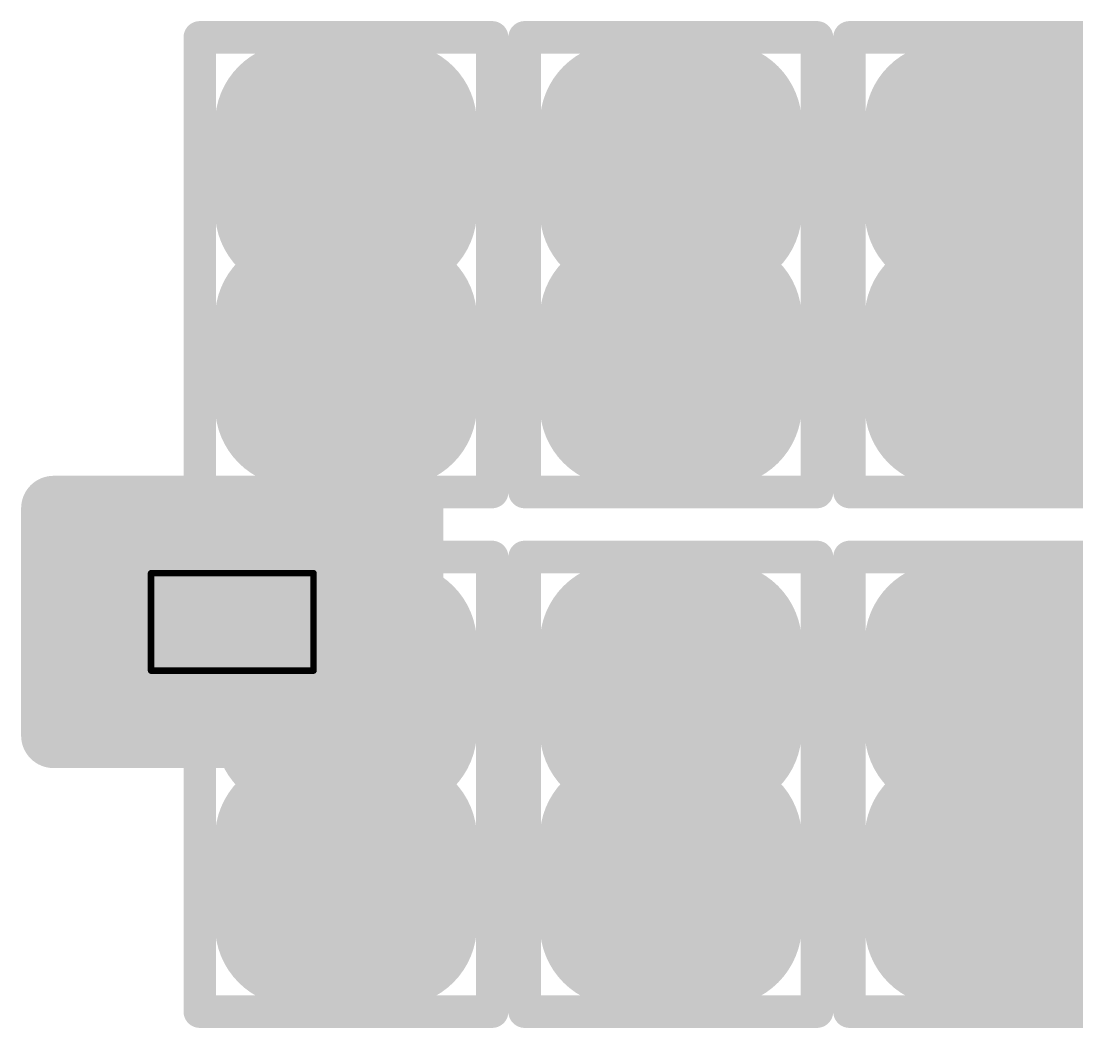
# Model space of a CAD drawing. Header units: millimetres. Extents: x 169 to 355, y 129 to 253.
# Drawn here: x 184.675 to 186.3, y 142.375 to 143.925 of the extents above; entities that cross this region are included whole.
import ezdxf

# ---------------------------------------------------------------- set-up
doc = ezdxf.new("R2010")
doc.units = ezdxf.units.MM
for name, color, linetype in [('BottomLayer', 5, 'Continuous'), ('BottomPaste', 16, 'Continuous'), ('BottomSolder', 6, 'Continuous'), ('Mechanical1', 6, 'Continuous'), ('Mechanical15', 56, 'Continuous'), ('TopLayer', 1, 'Continuous'), ('TopPaste', 8, 'Continuous'), ('TopSolder', 216, 'Continuous')]:
    doc.layers.add(name, color=color, linetype=linetype)

# ---------------------------------------------------------------- blocks, each defined once
blk = doc.blocks.new('R01005_B_629')
at = {"layer": 'BottomLayer', "const_width": 0.0225}
for points in [[(-0.2287, 0.0775, 1), (-0.2063, 0.0775, 1)], [(-0.0937, 0.0775, 1), (-0.0712, 0.0775, 1)], [(0.0712, 0.0775, 1), (0.0937, 0.0775, 1)], [(0.2063, 0.0775, 1), (0.2287, 0.0775, 1)], [(-0.2287, -0.0775, 1), (-0.2063, -0.0775, 1)], [(-0.0937, -0.0775, 1), (-0.0712, -0.0775, 1)], [(0.0712, -0.0775, 1), (0.0937, -0.0775, 1)], [(0.2063, -0.0775, 1), (0.2287, -0.0775, 1)]]:
    blk.add_lwpolyline(points, format="xyb", close=True, dxfattribs=at)
at = {"layer": 'BottomLayer'}
for points in [[(-0.0825, -0.1), (-0.0825, 0.1), (-0.2175, -0.1), (-0.2175, 0.1)], [(0.2175, -0.1), (0.2175, 0.1), (0.0825, -0.1), (0.0825, 0.1)], [(-0.06, -0.0775), (-0.06, 0.0775), (-0.24, -0.0775), (-0.24, 0.0775)], [(0.24, -0.0775), (0.24, 0.0775), (0.06, -0.0775), (0.06, 0.0775)]]:
    blk.add_solid(points, dxfattribs=at)
at = {"layer": 'BottomPaste', "const_width": 0.0225}
for points in [[(-0.2287, 0.0775, 1), (-0.2063, 0.0775, 1)], [(-0.0937, 0.0775, 1), (-0.0712, 0.0775, 1)], [(0.0712, 0.0775, 1), (0.0937, 0.0775, 1)], [(0.2063, 0.0775, 1), (0.2287, 0.0775, 1)], [(-0.2287, -0.0775, 1), (-0.2063, -0.0775, 1)], [(-0.0937, -0.0775, 1), (-0.0712, -0.0775, 1)], [(0.0712, -0.0775, 1), (0.0937, -0.0775, 1)], [(0.2063, -0.0775, 1), (0.2287, -0.0775, 1)]]:
    blk.add_lwpolyline(points, format="xyb", close=True, dxfattribs=at)
at = {"layer": 'BottomPaste'}
for points in [[(-0.0825, -0.1), (-0.0825, 0.1), (-0.2175, -0.1), (-0.2175, 0.1)], [(0.2175, -0.1), (0.2175, 0.1), (0.0825, -0.1), (0.0825, 0.1)], [(-0.06, -0.0775), (-0.06, 0.0775), (-0.24, -0.0775), (-0.24, 0.0775)], [(0.24, -0.0775), (0.24, 0.0775), (0.06, -0.0775), (0.06, 0.0775)]]:
    blk.add_solid(points, dxfattribs=at)
at = {"layer": 'BottomSolder', "const_width": 0.1241}
for points in [[(-0.2795, 0.0775, 1), (-0.1555, 0.0775, 1)], [(-0.1445, 0.0775, 1), (-0.0204, 0.0775, 1)], [(0.0204, 0.0775, 1), (0.1445, 0.0775, 1)], [(0.1555, 0.0775, 1), (0.2795, 0.0775, 1)], [(-0.2795, -0.0775, 1), (-0.1555, -0.0775, 1)], [(-0.1445, -0.0775, 1), (-0.0204, -0.0775, 1)], [(0.0204, -0.0775, 1), (0.1445, -0.0775, 1)], [(0.1555, -0.0775, 1), (0.2795, -0.0775, 1)]]:
    blk.add_lwpolyline(points, format="xyb", close=True, dxfattribs=at)
at = {"layer": 'BottomSolder'}
for points in [[(-0.0825, -0.2016), (-0.0825, 0.2016), (-0.2175, -0.2016), (-0.2175, 0.2016)], [(0.2175, -0.2016), (0.2175, 0.2016), (0.0825, -0.2016), (0.0825, 0.2016)], [(0.0416, -0.0775), (0.0416, 0.0775), (-0.3416, -0.0775), (-0.3416, 0.0775)], [(0.3416, -0.0775), (0.3416, 0.0775), (-0.0416, -0.0775), (-0.0416, 0.0775)]]:
    blk.add_solid(points, dxfattribs=at)
at = {"layer": 'Mechanical1', "const_width": 0.05}
for points in [[(-0.1999, 0.0999), (-0.1999, -0.1001)], [(-0.1999, 0.0999), (0.2001, 0.0999)], [(0.2001, 0.0999), (0.2001, -0.1001)], [(-0.1999, -0.1001), (0.2001, -0.1001)]]:
    blk.add_lwpolyline(points, dxfattribs=at)
at = {"layer": 'Mechanical1', "const_width": 0.025}
for points in [[(-0.2124, 0.0999, 1), (-0.1874, 0.0999, 1)], [(-0.2124, 0.0999, 1), (-0.1874, 0.0999, 1)], [(0.1876, 0.0999, 1), (0.2126, 0.0999, 1)], [(0.1876, 0.0999, 1), (0.2126, 0.0999, 1)], [(-0.2124, -0.1001, 1), (-0.1874, -0.1001, 1)], [(-0.2124, -0.1001, 1), (-0.1874, -0.1001, 1)], [(0.1876, -0.1001, 1), (0.2126, -0.1001, 1)], [(0.1876, -0.1001, 1), (0.2126, -0.1001, 1)]]:
    blk.add_lwpolyline(points, format="xyb", close=True, dxfattribs=at)
at = {"layer": 'Mechanical15', "const_width": 0.05}
for points in [[(-0.35, 0.225), (-0.35, -0.225)], [(-0.35, 0.225), (0.35, 0.225)], [(0.35, 0.225), (0.35, -0.225)], [(0, 0.125), (0, -0.125)], [(-0.15, 0), (0.15, 0)], [(-0.35, -0.225), (0.35, -0.225)]]:
    blk.add_lwpolyline(points, dxfattribs=at)
at = {"layer": 'Mechanical15', "const_width": 0.025}
for points in [[(-0.3625, 0.225, 1), (-0.3375, 0.225, 1)], [(-0.3625, 0.225, 1), (-0.3375, 0.225, 1)], [(0.3375, 0.225, 1), (0.3625, 0.225, 1)], [(0.3375, 0.225, 1), (0.3625, 0.225, 1)], [(-0.0125, 0.125, 1), (0.0125, 0.125, 1)], [(-0.1625, 0, 1), (-0.1375, 0, 1)], [(0.1375, 0, 1), (0.1625, 0, 1)], [(-0.0125, -0.125, 1), (0.0125, -0.125, 1)], [(-0.3625, -0.225, 1), (-0.3375, -0.225, 1)], [(-0.3625, -0.225, 1), (-0.3375, -0.225, 1)], [(0.3375, -0.225, 1), (0.3625, -0.225, 1)], [(0.3375, -0.225, 1), (0.3625, -0.225, 1)]]:
    blk.add_lwpolyline(points, format="xyb", close=True, dxfattribs=at)
blk = doc.blocks.new('R01005_B_638')
at = {"layer": 'BottomLayer', "const_width": 0.0225}
for points in [[(-0.2287, 0.0775, 1), (-0.2063, 0.0775, 1)], [(-0.0937, 0.0775, 1), (-0.0712, 0.0775, 1)], [(0.0712, 0.0775, 1), (0.0937, 0.0775, 1)], [(0.2063, 0.0775, 1), (0.2287, 0.0775, 1)], [(-0.2287, -0.0775, 1), (-0.2063, -0.0775, 1)], [(-0.0937, -0.0775, 1), (-0.0712, -0.0775, 1)], [(0.0712, -0.0775, 1), (0.0937, -0.0775, 1)], [(0.2063, -0.0775, 1), (0.2287, -0.0775, 1)]]:
    blk.add_lwpolyline(points, format="xyb", close=True, dxfattribs=at)
at = {"layer": 'BottomLayer'}
for points in [[(-0.0825, -0.1), (-0.0825, 0.1), (-0.2175, -0.1), (-0.2175, 0.1)], [(0.2175, -0.1), (0.2175, 0.1), (0.0825, -0.1), (0.0825, 0.1)], [(-0.06, -0.0775), (-0.06, 0.0775), (-0.24, -0.0775), (-0.24, 0.0775)], [(0.24, -0.0775), (0.24, 0.0775), (0.06, -0.0775), (0.06, 0.0775)]]:
    blk.add_solid(points, dxfattribs=at)
at = {"layer": 'BottomPaste', "const_width": 0.0225}
for points in [[(-0.2287, 0.0775, 1), (-0.2063, 0.0775, 1)], [(-0.0937, 0.0775, 1), (-0.0712, 0.0775, 1)], [(0.0712, 0.0775, 1), (0.0937, 0.0775, 1)], [(0.2063, 0.0775, 1), (0.2287, 0.0775, 1)], [(-0.2287, -0.0775, 1), (-0.2063, -0.0775, 1)], [(-0.0937, -0.0775, 1), (-0.0712, -0.0775, 1)], [(0.0712, -0.0775, 1), (0.0937, -0.0775, 1)], [(0.2063, -0.0775, 1), (0.2287, -0.0775, 1)]]:
    blk.add_lwpolyline(points, format="xyb", close=True, dxfattribs=at)
at = {"layer": 'BottomPaste'}
for points in [[(-0.0825, -0.1), (-0.0825, 0.1), (-0.2175, -0.1), (-0.2175, 0.1)], [(0.2175, -0.1), (0.2175, 0.1), (0.0825, -0.1), (0.0825, 0.1)], [(-0.06, -0.0775), (-0.06, 0.0775), (-0.24, -0.0775), (-0.24, 0.0775)], [(0.24, -0.0775), (0.24, 0.0775), (0.06, -0.0775), (0.06, 0.0775)]]:
    blk.add_solid(points, dxfattribs=at)
at = {"layer": 'BottomSolder', "const_width": 0.1241}
for points in [[(-0.2795, 0.0775, 1), (-0.1555, 0.0775, 1)], [(-0.1445, 0.0775, 1), (-0.0204, 0.0775, 1)], [(0.0204, 0.0775, 1), (0.1445, 0.0775, 1)], [(0.1555, 0.0775, 1), (0.2795, 0.0775, 1)], [(-0.2795, -0.0775, 1), (-0.1555, -0.0775, 1)], [(-0.1445, -0.0775, 1), (-0.0204, -0.0775, 1)], [(0.0204, -0.0775, 1), (0.1445, -0.0775, 1)], [(0.1555, -0.0775, 1), (0.2795, -0.0775, 1)]]:
    blk.add_lwpolyline(points, format="xyb", close=True, dxfattribs=at)
at = {"layer": 'BottomSolder'}
for points in [[(-0.0825, -0.2016), (-0.0825, 0.2016), (-0.2175, -0.2016), (-0.2175, 0.2016)], [(0.2175, -0.2016), (0.2175, 0.2016), (0.0825, -0.2016), (0.0825, 0.2016)], [(0.0416, -0.0775), (0.0416, 0.0775), (-0.3416, -0.0775), (-0.3416, 0.0775)], [(0.3416, -0.0775), (0.3416, 0.0775), (-0.0416, -0.0775), (-0.0416, 0.0775)]]:
    blk.add_solid(points, dxfattribs=at)
at = {"layer": 'Mechanical1', "const_width": 0.05}
for points in [[(-0.1999, 0.0999), (-0.1999, -0.1001)], [(-0.1999, 0.0999), (0.2001, 0.0999)], [(0.2001, 0.0999), (0.2001, -0.1001)], [(-0.1999, -0.1001), (0.2001, -0.1001)]]:
    blk.add_lwpolyline(points, dxfattribs=at)
at = {"layer": 'Mechanical1', "const_width": 0.025}
for points in [[(-0.2124, 0.0999, 1), (-0.1874, 0.0999, 1)], [(-0.2124, 0.0999, 1), (-0.1874, 0.0999, 1)], [(0.1876, 0.0999, 1), (0.2126, 0.0999, 1)], [(0.1876, 0.0999, 1), (0.2126, 0.0999, 1)], [(-0.2124, -0.1001, 1), (-0.1874, -0.1001, 1)], [(-0.2124, -0.1001, 1), (-0.1874, -0.1001, 1)], [(0.1876, -0.1001, 1), (0.2126, -0.1001, 1)], [(0.1876, -0.1001, 1), (0.2126, -0.1001, 1)]]:
    blk.add_lwpolyline(points, format="xyb", close=True, dxfattribs=at)
at = {"layer": 'Mechanical15', "const_width": 0.05}
for points in [[(-0.35, 0.225), (-0.35, -0.225)], [(-0.35, 0.225), (0.35, 0.225)], [(0.35, 0.225), (0.35, -0.225)], [(0, 0.125), (0, -0.125)], [(-0.15, 0), (0.15, 0)], [(-0.35, -0.225), (0.35, -0.225)]]:
    blk.add_lwpolyline(points, dxfattribs=at)
at = {"layer": 'Mechanical15', "const_width": 0.025}
for points in [[(-0.3625, 0.225, 1), (-0.3375, 0.225, 1)], [(-0.3625, 0.225, 1), (-0.3375, 0.225, 1)], [(0.3375, 0.225, 1), (0.3625, 0.225, 1)], [(0.3375, 0.225, 1), (0.3625, 0.225, 1)], [(-0.0125, 0.125, 1), (0.0125, 0.125, 1)], [(-0.1625, 0, 1), (-0.1375, 0, 1)], [(0.1375, 0, 1), (0.1625, 0, 1)], [(-0.0125, -0.125, 1), (0.0125, -0.125, 1)], [(-0.3625, -0.225, 1), (-0.3375, -0.225, 1)], [(-0.3625, -0.225, 1), (-0.3375, -0.225, 1)], [(0.3375, -0.225, 1), (0.3625, -0.225, 1)], [(0.3375, -0.225, 1), (0.3625, -0.225, 1)]]:
    blk.add_lwpolyline(points, format="xyb", close=True, dxfattribs=at)
blk = doc.blocks.new('R01005_B_665')
at = {"layer": 'BottomLayer', "const_width": 0.0225}
for points in [[(-0.2287, 0.0775, 1), (-0.2063, 0.0775, 1)], [(-0.0937, 0.0775, 1), (-0.0712, 0.0775, 1)], [(0.0712, 0.0775, 1), (0.0937, 0.0775, 1)], [(0.2063, 0.0775, 1), (0.2287, 0.0775, 1)], [(-0.2287, -0.0775, 1), (-0.2063, -0.0775, 1)], [(-0.0937, -0.0775, 1), (-0.0712, -0.0775, 1)], [(0.0712, -0.0775, 1), (0.0937, -0.0775, 1)], [(0.2063, -0.0775, 1), (0.2287, -0.0775, 1)]]:
    blk.add_lwpolyline(points, format="xyb", close=True, dxfattribs=at)
at = {"layer": 'BottomLayer'}
for points in [[(-0.0825, -0.1), (-0.0825, 0.1), (-0.2175, -0.1), (-0.2175, 0.1)], [(0.2175, -0.1), (0.2175, 0.1), (0.0825, -0.1), (0.0825, 0.1)], [(-0.06, -0.0775), (-0.06, 0.0775), (-0.24, -0.0775), (-0.24, 0.0775)], [(0.24, -0.0775), (0.24, 0.0775), (0.06, -0.0775), (0.06, 0.0775)]]:
    blk.add_solid(points, dxfattribs=at)
at = {"layer": 'BottomPaste', "const_width": 0.0225}
for points in [[(-0.2287, 0.0775, 1), (-0.2063, 0.0775, 1)], [(-0.0937, 0.0775, 1), (-0.0712, 0.0775, 1)], [(0.0712, 0.0775, 1), (0.0937, 0.0775, 1)], [(0.2063, 0.0775, 1), (0.2287, 0.0775, 1)], [(-0.2287, -0.0775, 1), (-0.2063, -0.0775, 1)], [(-0.0937, -0.0775, 1), (-0.0712, -0.0775, 1)], [(0.0712, -0.0775, 1), (0.0937, -0.0775, 1)], [(0.2063, -0.0775, 1), (0.2287, -0.0775, 1)]]:
    blk.add_lwpolyline(points, format="xyb", close=True, dxfattribs=at)
at = {"layer": 'BottomPaste'}
for points in [[(-0.0825, -0.1), (-0.0825, 0.1), (-0.2175, -0.1), (-0.2175, 0.1)], [(0.2175, -0.1), (0.2175, 0.1), (0.0825, -0.1), (0.0825, 0.1)], [(-0.06, -0.0775), (-0.06, 0.0775), (-0.24, -0.0775), (-0.24, 0.0775)], [(0.24, -0.0775), (0.24, 0.0775), (0.06, -0.0775), (0.06, 0.0775)]]:
    blk.add_solid(points, dxfattribs=at)
at = {"layer": 'BottomSolder', "const_width": 0.1241}
for points in [[(-0.2795, 0.0775, 1), (-0.1555, 0.0775, 1)], [(-0.1445, 0.0775, 1), (-0.0204, 0.0775, 1)], [(0.0204, 0.0775, 1), (0.1445, 0.0775, 1)], [(0.1555, 0.0775, 1), (0.2795, 0.0775, 1)], [(-0.2795, -0.0775, 1), (-0.1555, -0.0775, 1)], [(-0.1445, -0.0775, 1), (-0.0204, -0.0775, 1)], [(0.0204, -0.0775, 1), (0.1445, -0.0775, 1)], [(0.1555, -0.0775, 1), (0.2795, -0.0775, 1)]]:
    blk.add_lwpolyline(points, format="xyb", close=True, dxfattribs=at)
at = {"layer": 'BottomSolder'}
for points in [[(-0.0825, -0.2016), (-0.0825, 0.2016), (-0.2175, -0.2016), (-0.2175, 0.2016)], [(0.2175, -0.2016), (0.2175, 0.2016), (0.0825, -0.2016), (0.0825, 0.2016)], [(0.0416, -0.0775), (0.0416, 0.0775), (-0.3416, -0.0775), (-0.3416, 0.0775)], [(0.3416, -0.0775), (0.3416, 0.0775), (-0.0416, -0.0775), (-0.0416, 0.0775)]]:
    blk.add_solid(points, dxfattribs=at)
at = {"layer": 'Mechanical1', "const_width": 0.05}
for points in [[(-0.1999, 0.0999), (-0.1999, -0.1001)], [(-0.1999, 0.0999), (0.2001, 0.0999)], [(0.2001, 0.0999), (0.2001, -0.1001)], [(-0.1999, -0.1001), (0.2001, -0.1001)]]:
    blk.add_lwpolyline(points, dxfattribs=at)
at = {"layer": 'Mechanical1', "const_width": 0.025}
for points in [[(-0.2124, 0.0999, 1), (-0.1874, 0.0999, 1)], [(-0.2124, 0.0999, 1), (-0.1874, 0.0999, 1)], [(0.1876, 0.0999, 1), (0.2126, 0.0999, 1)], [(0.1876, 0.0999, 1), (0.2126, 0.0999, 1)], [(-0.2124, -0.1001, 1), (-0.1874, -0.1001, 1)], [(-0.2124, -0.1001, 1), (-0.1874, -0.1001, 1)], [(0.1876, -0.1001, 1), (0.2126, -0.1001, 1)], [(0.1876, -0.1001, 1), (0.2126, -0.1001, 1)]]:
    blk.add_lwpolyline(points, format="xyb", close=True, dxfattribs=at)
at = {"layer": 'Mechanical15', "const_width": 0.05}
for points in [[(-0.35, 0.225), (-0.35, -0.225)], [(-0.35, 0.225), (0.35, 0.225)], [(0.35, 0.225), (0.35, -0.225)], [(0, 0.125), (0, -0.125)], [(-0.15, 0), (0.15, 0)], [(-0.35, -0.225), (0.35, -0.225)]]:
    blk.add_lwpolyline(points, dxfattribs=at)
at = {"layer": 'Mechanical15', "const_width": 0.025}
for points in [[(-0.3625, 0.225, 1), (-0.3375, 0.225, 1)], [(-0.3625, 0.225, 1), (-0.3375, 0.225, 1)], [(0.3375, 0.225, 1), (0.3625, 0.225, 1)], [(0.3375, 0.225, 1), (0.3625, 0.225, 1)], [(-0.0125, 0.125, 1), (0.0125, 0.125, 1)], [(-0.1625, 0, 1), (-0.1375, 0, 1)], [(0.1375, 0, 1), (0.1625, 0, 1)], [(-0.0125, -0.125, 1), (0.0125, -0.125, 1)], [(-0.3625, -0.225, 1), (-0.3375, -0.225, 1)], [(-0.3625, -0.225, 1), (-0.3375, -0.225, 1)], [(0.3375, -0.225, 1), (0.3625, -0.225, 1)], [(0.3375, -0.225, 1), (0.3625, -0.225, 1)]]:
    blk.add_lwpolyline(points, format="xyb", close=True, dxfattribs=at)
blk = doc.blocks.new('R01005_B_666')
at = {"layer": 'BottomLayer', "const_width": 0.0225}
for points in [[(-0.2287, 0.0775, 1), (-0.2063, 0.0775, 1)], [(-0.0937, 0.0775, 1), (-0.0712, 0.0775, 1)], [(0.0712, 0.0775, 1), (0.0937, 0.0775, 1)], [(0.2063, 0.0775, 1), (0.2287, 0.0775, 1)], [(-0.2287, -0.0775, 1), (-0.2063, -0.0775, 1)], [(-0.0937, -0.0775, 1), (-0.0712, -0.0775, 1)], [(0.0712, -0.0775, 1), (0.0937, -0.0775, 1)], [(0.2063, -0.0775, 1), (0.2287, -0.0775, 1)]]:
    blk.add_lwpolyline(points, format="xyb", close=True, dxfattribs=at)
at = {"layer": 'BottomLayer'}
for points in [[(-0.0825, -0.1), (-0.0825, 0.1), (-0.2175, -0.1), (-0.2175, 0.1)], [(0.2175, -0.1), (0.2175, 0.1), (0.0825, -0.1), (0.0825, 0.1)], [(-0.06, -0.0775), (-0.06, 0.0775), (-0.24, -0.0775), (-0.24, 0.0775)], [(0.24, -0.0775), (0.24, 0.0775), (0.06, -0.0775), (0.06, 0.0775)]]:
    blk.add_solid(points, dxfattribs=at)
at = {"layer": 'BottomPaste', "const_width": 0.0225}
for points in [[(-0.2287, 0.0775, 1), (-0.2063, 0.0775, 1)], [(-0.0937, 0.0775, 1), (-0.0712, 0.0775, 1)], [(0.0712, 0.0775, 1), (0.0937, 0.0775, 1)], [(0.2063, 0.0775, 1), (0.2287, 0.0775, 1)], [(-0.2287, -0.0775, 1), (-0.2063, -0.0775, 1)], [(-0.0937, -0.0775, 1), (-0.0712, -0.0775, 1)], [(0.0712, -0.0775, 1), (0.0937, -0.0775, 1)], [(0.2063, -0.0775, 1), (0.2287, -0.0775, 1)]]:
    blk.add_lwpolyline(points, format="xyb", close=True, dxfattribs=at)
at = {"layer": 'BottomPaste'}
for points in [[(-0.0825, -0.1), (-0.0825, 0.1), (-0.2175, -0.1), (-0.2175, 0.1)], [(0.2175, -0.1), (0.2175, 0.1), (0.0825, -0.1), (0.0825, 0.1)], [(-0.06, -0.0775), (-0.06, 0.0775), (-0.24, -0.0775), (-0.24, 0.0775)], [(0.24, -0.0775), (0.24, 0.0775), (0.06, -0.0775), (0.06, 0.0775)]]:
    blk.add_solid(points, dxfattribs=at)
at = {"layer": 'BottomSolder', "const_width": 0.1241}
for points in [[(-0.2795, 0.0775, 1), (-0.1555, 0.0775, 1)], [(-0.1445, 0.0775, 1), (-0.0204, 0.0775, 1)], [(0.0204, 0.0775, 1), (0.1445, 0.0775, 1)], [(0.1555, 0.0775, 1), (0.2795, 0.0775, 1)], [(-0.2795, -0.0775, 1), (-0.1555, -0.0775, 1)], [(-0.1445, -0.0775, 1), (-0.0204, -0.0775, 1)], [(0.0204, -0.0775, 1), (0.1445, -0.0775, 1)], [(0.1555, -0.0775, 1), (0.2795, -0.0775, 1)]]:
    blk.add_lwpolyline(points, format="xyb", close=True, dxfattribs=at)
at = {"layer": 'BottomSolder'}
for points in [[(-0.0825, -0.2016), (-0.0825, 0.2016), (-0.2175, -0.2016), (-0.2175, 0.2016)], [(0.2175, -0.2016), (0.2175, 0.2016), (0.0825, -0.2016), (0.0825, 0.2016)], [(0.0416, -0.0775), (0.0416, 0.0775), (-0.3416, -0.0775), (-0.3416, 0.0775)], [(0.3416, -0.0775), (0.3416, 0.0775), (-0.0416, -0.0775), (-0.0416, 0.0775)]]:
    blk.add_solid(points, dxfattribs=at)
at = {"layer": 'Mechanical1', "const_width": 0.05}
for points in [[(-0.1999, 0.0999), (-0.1999, -0.1001)], [(-0.1999, 0.0999), (0.2001, 0.0999)], [(0.2001, 0.0999), (0.2001, -0.1001)], [(-0.1999, -0.1001), (0.2001, -0.1001)]]:
    blk.add_lwpolyline(points, dxfattribs=at)
at = {"layer": 'Mechanical1', "const_width": 0.025}
for points in [[(-0.2124, 0.0999, 1), (-0.1874, 0.0999, 1)], [(-0.2124, 0.0999, 1), (-0.1874, 0.0999, 1)], [(0.1876, 0.0999, 1), (0.2126, 0.0999, 1)], [(0.1876, 0.0999, 1), (0.2126, 0.0999, 1)], [(-0.2124, -0.1001, 1), (-0.1874, -0.1001, 1)], [(-0.2124, -0.1001, 1), (-0.1874, -0.1001, 1)], [(0.1876, -0.1001, 1), (0.2126, -0.1001, 1)], [(0.1876, -0.1001, 1), (0.2126, -0.1001, 1)]]:
    blk.add_lwpolyline(points, format="xyb", close=True, dxfattribs=at)
at = {"layer": 'Mechanical15', "const_width": 0.05}
for points in [[(-0.35, 0.225), (-0.35, -0.225)], [(-0.35, 0.225), (0.35, 0.225)], [(0.35, 0.225), (0.35, -0.225)], [(0, 0.125), (0, -0.125)], [(-0.15, 0), (0.15, 0)], [(-0.35, -0.225), (0.35, -0.225)]]:
    blk.add_lwpolyline(points, dxfattribs=at)
at = {"layer": 'Mechanical15', "const_width": 0.025}
for points in [[(-0.3625, 0.225, 1), (-0.3375, 0.225, 1)], [(-0.3625, 0.225, 1), (-0.3375, 0.225, 1)], [(0.3375, 0.225, 1), (0.3625, 0.225, 1)], [(0.3375, 0.225, 1), (0.3625, 0.225, 1)], [(-0.0125, 0.125, 1), (0.0125, 0.125, 1)], [(-0.1625, 0, 1), (-0.1375, 0, 1)], [(0.1375, 0, 1), (0.1625, 0, 1)], [(-0.0125, -0.125, 1), (0.0125, -0.125, 1)], [(-0.3625, -0.225, 1), (-0.3375, -0.225, 1)], [(-0.3625, -0.225, 1), (-0.3375, -0.225, 1)], [(0.3375, -0.225, 1), (0.3625, -0.225, 1)], [(0.3375, -0.225, 1), (0.3625, -0.225, 1)]]:
    blk.add_lwpolyline(points, format="xyb", close=True, dxfattribs=at)
blk = doc.blocks.new('R01005_B_681')
at = {"layer": 'BottomLayer', "const_width": 0.0225}
for points in [[(-0.2287, 0.0775, 1), (-0.2063, 0.0775, 1)], [(-0.0937, 0.0775, 1), (-0.0712, 0.0775, 1)], [(0.0712, 0.0775, 1), (0.0937, 0.0775, 1)], [(0.2063, 0.0775, 1), (0.2287, 0.0775, 1)], [(-0.2287, -0.0775, 1), (-0.2063, -0.0775, 1)], [(-0.0937, -0.0775, 1), (-0.0712, -0.0775, 1)], [(0.0712, -0.0775, 1), (0.0937, -0.0775, 1)], [(0.2063, -0.0775, 1), (0.2287, -0.0775, 1)]]:
    blk.add_lwpolyline(points, format="xyb", close=True, dxfattribs=at)
at = {"layer": 'BottomLayer'}
for points in [[(-0.0825, -0.1), (-0.0825, 0.1), (-0.2175, -0.1), (-0.2175, 0.1)], [(0.2175, -0.1), (0.2175, 0.1), (0.0825, -0.1), (0.0825, 0.1)], [(-0.06, -0.0775), (-0.06, 0.0775), (-0.24, -0.0775), (-0.24, 0.0775)], [(0.24, -0.0775), (0.24, 0.0775), (0.06, -0.0775), (0.06, 0.0775)]]:
    blk.add_solid(points, dxfattribs=at)
at = {"layer": 'BottomPaste', "const_width": 0.0225}
for points in [[(-0.2287, 0.0775, 1), (-0.2063, 0.0775, 1)], [(-0.0937, 0.0775, 1), (-0.0712, 0.0775, 1)], [(0.0712, 0.0775, 1), (0.0937, 0.0775, 1)], [(0.2063, 0.0775, 1), (0.2287, 0.0775, 1)], [(-0.2287, -0.0775, 1), (-0.2063, -0.0775, 1)], [(-0.0937, -0.0775, 1), (-0.0712, -0.0775, 1)], [(0.0712, -0.0775, 1), (0.0937, -0.0775, 1)], [(0.2063, -0.0775, 1), (0.2287, -0.0775, 1)]]:
    blk.add_lwpolyline(points, format="xyb", close=True, dxfattribs=at)
at = {"layer": 'BottomPaste'}
for points in [[(-0.0825, -0.1), (-0.0825, 0.1), (-0.2175, -0.1), (-0.2175, 0.1)], [(0.2175, -0.1), (0.2175, 0.1), (0.0825, -0.1), (0.0825, 0.1)], [(-0.06, -0.0775), (-0.06, 0.0775), (-0.24, -0.0775), (-0.24, 0.0775)], [(0.24, -0.0775), (0.24, 0.0775), (0.06, -0.0775), (0.06, 0.0775)]]:
    blk.add_solid(points, dxfattribs=at)
at = {"layer": 'BottomSolder', "const_width": 0.1241}
for points in [[(-0.2795, 0.0775, 1), (-0.1555, 0.0775, 1)], [(-0.1445, 0.0775, 1), (-0.0204, 0.0775, 1)], [(0.0204, 0.0775, 1), (0.1445, 0.0775, 1)], [(0.1555, 0.0775, 1), (0.2795, 0.0775, 1)], [(-0.2795, -0.0775, 1), (-0.1555, -0.0775, 1)], [(-0.1445, -0.0775, 1), (-0.0204, -0.0775, 1)], [(0.0204, -0.0775, 1), (0.1445, -0.0775, 1)], [(0.1555, -0.0775, 1), (0.2795, -0.0775, 1)]]:
    blk.add_lwpolyline(points, format="xyb", close=True, dxfattribs=at)
at = {"layer": 'BottomSolder'}
for points in [[(-0.0825, -0.2016), (-0.0825, 0.2016), (-0.2175, -0.2016), (-0.2175, 0.2016)], [(0.2175, -0.2016), (0.2175, 0.2016), (0.0825, -0.2016), (0.0825, 0.2016)], [(0.0416, -0.0775), (0.0416, 0.0775), (-0.3416, -0.0775), (-0.3416, 0.0775)], [(0.3416, -0.0775), (0.3416, 0.0775), (-0.0416, -0.0775), (-0.0416, 0.0775)]]:
    blk.add_solid(points, dxfattribs=at)
at = {"layer": 'Mechanical1', "const_width": 0.05}
for points in [[(-0.1999, 0.0999), (-0.1999, -0.1001)], [(-0.1999, 0.0999), (0.2001, 0.0999)], [(0.2001, 0.0999), (0.2001, -0.1001)], [(-0.1999, -0.1001), (0.2001, -0.1001)]]:
    blk.add_lwpolyline(points, dxfattribs=at)
at = {"layer": 'Mechanical1', "const_width": 0.025}
for points in [[(-0.2124, 0.0999, 1), (-0.1874, 0.0999, 1)], [(-0.2124, 0.0999, 1), (-0.1874, 0.0999, 1)], [(0.1876, 0.0999, 1), (0.2126, 0.0999, 1)], [(0.1876, 0.0999, 1), (0.2126, 0.0999, 1)], [(-0.2124, -0.1001, 1), (-0.1874, -0.1001, 1)], [(-0.2124, -0.1001, 1), (-0.1874, -0.1001, 1)], [(0.1876, -0.1001, 1), (0.2126, -0.1001, 1)], [(0.1876, -0.1001, 1), (0.2126, -0.1001, 1)]]:
    blk.add_lwpolyline(points, format="xyb", close=True, dxfattribs=at)
at = {"layer": 'Mechanical15', "const_width": 0.05}
for points in [[(-0.35, 0.225), (-0.35, -0.225)], [(-0.35, 0.225), (0.35, 0.225)], [(0.35, 0.225), (0.35, -0.225)], [(0, 0.125), (0, -0.125)], [(-0.15, 0), (0.15, 0)], [(-0.35, -0.225), (0.35, -0.225)]]:
    blk.add_lwpolyline(points, dxfattribs=at)
at = {"layer": 'Mechanical15', "const_width": 0.025}
for points in [[(-0.3625, 0.225, 1), (-0.3375, 0.225, 1)], [(-0.3625, 0.225, 1), (-0.3375, 0.225, 1)], [(0.3375, 0.225, 1), (0.3625, 0.225, 1)], [(0.3375, 0.225, 1), (0.3625, 0.225, 1)], [(-0.0125, 0.125, 1), (0.0125, 0.125, 1)], [(-0.1625, 0, 1), (-0.1375, 0, 1)], [(0.1375, 0, 1), (0.1625, 0, 1)], [(-0.0125, -0.125, 1), (0.0125, -0.125, 1)], [(-0.3625, -0.225, 1), (-0.3375, -0.225, 1)], [(-0.3625, -0.225, 1), (-0.3375, -0.225, 1)], [(0.3375, -0.225, 1), (0.3625, -0.225, 1)], [(0.3375, -0.225, 1), (0.3625, -0.225, 1)]]:
    blk.add_lwpolyline(points, format="xyb", close=True, dxfattribs=at)
blk = doc.blocks.new('R01005_B_703')
at = {"layer": 'BottomLayer', "const_width": 0.0225}
for points in [[(-0.2287, 0.0775, 1), (-0.2063, 0.0775, 1)], [(-0.0937, 0.0775, 1), (-0.0712, 0.0775, 1)], [(0.0712, 0.0775, 1), (0.0937, 0.0775, 1)], [(0.2063, 0.0775, 1), (0.2287, 0.0775, 1)], [(-0.2287, -0.0775, 1), (-0.2063, -0.0775, 1)], [(-0.0937, -0.0775, 1), (-0.0712, -0.0775, 1)], [(0.0712, -0.0775, 1), (0.0937, -0.0775, 1)], [(0.2063, -0.0775, 1), (0.2287, -0.0775, 1)]]:
    blk.add_lwpolyline(points, format="xyb", close=True, dxfattribs=at)
at = {"layer": 'BottomLayer'}
for points in [[(-0.0825, -0.1), (-0.0825, 0.1), (-0.2175, -0.1), (-0.2175, 0.1)], [(0.2175, -0.1), (0.2175, 0.1), (0.0825, -0.1), (0.0825, 0.1)], [(-0.06, -0.0775), (-0.06, 0.0775), (-0.24, -0.0775), (-0.24, 0.0775)], [(0.24, -0.0775), (0.24, 0.0775), (0.06, -0.0775), (0.06, 0.0775)]]:
    blk.add_solid(points, dxfattribs=at)
at = {"layer": 'BottomPaste', "const_width": 0.0225}
for points in [[(-0.2287, 0.0775, 1), (-0.2063, 0.0775, 1)], [(-0.0937, 0.0775, 1), (-0.0712, 0.0775, 1)], [(0.0712, 0.0775, 1), (0.0937, 0.0775, 1)], [(0.2063, 0.0775, 1), (0.2287, 0.0775, 1)], [(-0.2287, -0.0775, 1), (-0.2063, -0.0775, 1)], [(-0.0937, -0.0775, 1), (-0.0712, -0.0775, 1)], [(0.0712, -0.0775, 1), (0.0937, -0.0775, 1)], [(0.2063, -0.0775, 1), (0.2287, -0.0775, 1)]]:
    blk.add_lwpolyline(points, format="xyb", close=True, dxfattribs=at)
at = {"layer": 'BottomPaste'}
for points in [[(-0.0825, -0.1), (-0.0825, 0.1), (-0.2175, -0.1), (-0.2175, 0.1)], [(0.2175, -0.1), (0.2175, 0.1), (0.0825, -0.1), (0.0825, 0.1)], [(-0.06, -0.0775), (-0.06, 0.0775), (-0.24, -0.0775), (-0.24, 0.0775)], [(0.24, -0.0775), (0.24, 0.0775), (0.06, -0.0775), (0.06, 0.0775)]]:
    blk.add_solid(points, dxfattribs=at)
at = {"layer": 'BottomSolder', "const_width": 0.1241}
for points in [[(-0.2795, 0.0775, 1), (-0.1555, 0.0775, 1)], [(-0.1445, 0.0775, 1), (-0.0204, 0.0775, 1)], [(0.0204, 0.0775, 1), (0.1445, 0.0775, 1)], [(0.1555, 0.0775, 1), (0.2795, 0.0775, 1)], [(-0.2795, -0.0775, 1), (-0.1555, -0.0775, 1)], [(-0.1445, -0.0775, 1), (-0.0204, -0.0775, 1)], [(0.0204, -0.0775, 1), (0.1445, -0.0775, 1)], [(0.1555, -0.0775, 1), (0.2795, -0.0775, 1)]]:
    blk.add_lwpolyline(points, format="xyb", close=True, dxfattribs=at)
at = {"layer": 'BottomSolder'}
for points in [[(-0.0825, -0.2016), (-0.0825, 0.2016), (-0.2175, -0.2016), (-0.2175, 0.2016)], [(0.2175, -0.2016), (0.2175, 0.2016), (0.0825, -0.2016), (0.0825, 0.2016)], [(0.0416, -0.0775), (0.0416, 0.0775), (-0.3416, -0.0775), (-0.3416, 0.0775)], [(0.3416, -0.0775), (0.3416, 0.0775), (-0.0416, -0.0775), (-0.0416, 0.0775)]]:
    blk.add_solid(points, dxfattribs=at)
at = {"layer": 'Mechanical1', "const_width": 0.05}
for points in [[(-0.1999, 0.0999), (-0.1999, -0.1001)], [(-0.1999, 0.0999), (0.2001, 0.0999)], [(0.2001, 0.0999), (0.2001, -0.1001)], [(-0.1999, -0.1001), (0.2001, -0.1001)]]:
    blk.add_lwpolyline(points, dxfattribs=at)
at = {"layer": 'Mechanical1', "const_width": 0.025}
for points in [[(-0.2124, 0.0999, 1), (-0.1874, 0.0999, 1)], [(-0.2124, 0.0999, 1), (-0.1874, 0.0999, 1)], [(0.1876, 0.0999, 1), (0.2126, 0.0999, 1)], [(0.1876, 0.0999, 1), (0.2126, 0.0999, 1)], [(-0.2124, -0.1001, 1), (-0.1874, -0.1001, 1)], [(-0.2124, -0.1001, 1), (-0.1874, -0.1001, 1)], [(0.1876, -0.1001, 1), (0.2126, -0.1001, 1)], [(0.1876, -0.1001, 1), (0.2126, -0.1001, 1)]]:
    blk.add_lwpolyline(points, format="xyb", close=True, dxfattribs=at)
at = {"layer": 'Mechanical15', "const_width": 0.05}
for points in [[(-0.35, 0.225), (-0.35, -0.225)], [(-0.35, 0.225), (0.35, 0.225)], [(0.35, 0.225), (0.35, -0.225)], [(0, 0.125), (0, -0.125)], [(-0.15, 0), (0.15, 0)], [(-0.35, -0.225), (0.35, -0.225)]]:
    blk.add_lwpolyline(points, dxfattribs=at)
at = {"layer": 'Mechanical15', "const_width": 0.025}
for points in [[(-0.3625, 0.225, 1), (-0.3375, 0.225, 1)], [(-0.3625, 0.225, 1), (-0.3375, 0.225, 1)], [(0.3375, 0.225, 1), (0.3625, 0.225, 1)], [(0.3375, 0.225, 1), (0.3625, 0.225, 1)], [(-0.0125, 0.125, 1), (0.0125, 0.125, 1)], [(-0.1625, 0, 1), (-0.1375, 0, 1)], [(0.1375, 0, 1), (0.1625, 0, 1)], [(-0.0125, -0.125, 1), (0.0125, -0.125, 1)], [(-0.3625, -0.225, 1), (-0.3375, -0.225, 1)], [(-0.3625, -0.225, 1), (-0.3375, -0.225, 1)], [(0.3375, -0.225, 1), (0.3625, -0.225, 1)], [(0.3375, -0.225, 1), (0.3625, -0.225, 1)]]:
    blk.add_lwpolyline(points, format="xyb", close=True, dxfattribs=at)
blk = doc.blocks.new('R03015_1540')
at = {"layer": 'Mechanical1'}
for points, const_width in [([(0.15, 0.0751), (-0.1499, 0.0751)], 0.05), ([(-0.1499, 0.0751), (-0.1499, -0.0749)], 0.05), ([(0.15, 0.0751), (0.15, -0.0749)], 0.05), ([(0.125, 0.075), (-0.125, 0.075)], 0.01), ([(-0.125, 0.075), (-0.125, -0.075)], 0.01), ([(0.125, 0.075), (0.125, -0.075)], 0.01), ([(0.15, -0.0749), (-0.1499, -0.0749)], 0.05), ([(0.125, -0.075), (-0.125, -0.075)], 0.01)]:
    blk.add_lwpolyline(points, dxfattribs=dict(at, const_width=const_width))
for points, const_width in [([(-0.1624, 0.0751, 1), (-0.1374, 0.0751, 1)], 0.025), ([(-0.1624, 0.0751, 1), (-0.1374, 0.0751, 1)], 0.025), ([(0.1375, 0.0751, 1), (0.1625, 0.0751, 1)], 0.025), ([(0.1375, 0.0751, 1), (0.1625, 0.0751, 1)], 0.025), ([(-0.1275, 0.075, 1), (-0.1225, 0.075, 1)], 0.005), ([(-0.1275, 0.075, 1), (-0.1225, 0.075, 1)], 0.005), ([(0.1225, 0.075, 1), (0.1275, 0.075, 1)], 0.005), ([(0.1225, 0.075, 1), (0.1275, 0.075, 1)], 0.005), ([(-0.1624, -0.0749, 1), (-0.1374, -0.0749, 1)], 0.025), ([(-0.1624, -0.0749, 1), (-0.1374, -0.0749, 1)], 0.025), ([(0.1375, -0.0749, 1), (0.1625, -0.0749, 1)], 0.025), ([(0.1375, -0.0749, 1), (0.1625, -0.0749, 1)], 0.025), ([(-0.1275, -0.075, 1), (-0.1225, -0.075, 1)], 0.005), ([(-0.1275, -0.075, 1), (-0.1225, -0.075, 1)], 0.005), ([(0.1225, -0.075, 1), (0.1275, -0.075, 1)], 0.005), ([(0.1225, -0.075, 1), (0.1275, -0.075, 1)], 0.005)]:
    blk.add_lwpolyline(points, format="xyb", close=True, dxfattribs=dict(at, const_width=const_width))
at = {"layer": 'Mechanical15', "const_width": 0.1}
for points in [[(0.275, 0.175), (-0.275, 0.175)], [(-0.275, 0.175), (-0.275, -0.175)], [(0.275, 0.175), (0.275, -0.175)], [(0.275, -0.175), (-0.275, -0.175)]]:
    blk.add_lwpolyline(points, dxfattribs=at)
at = {"layer": 'Mechanical15', "const_width": 0.05}
for points in [[(-0.3, 0.175, 1), (-0.25, 0.175, 1)], [(-0.3, 0.175, 1), (-0.25, 0.175, 1)], [(0.25, 0.175, 1), (0.3, 0.175, 1)], [(0.25, 0.175, 1), (0.3, 0.175, 1)], [(-0.3, -0.175, 1), (-0.25, -0.175, 1)], [(-0.3, -0.175, 1), (-0.25, -0.175, 1)], [(0.25, -0.175, 1), (0.3, -0.175, 1)], [(0.25, -0.175, 1), (0.3, -0.175, 1)]]:
    blk.add_lwpolyline(points, format="xyb", close=True, dxfattribs=at)
at = {"layer": 'TopLayer', "const_width": 0.025}
for points in [[(-0.1575, 0.05, 1), (-0.1325, 0.05, 1)], [(-0.1075, 0.05, 1), (-0.0825, 0.05, 1)], [(0.0825, 0.05, 1), (0.1075, 0.05, 1)], [(0.1325, 0.05, 1), (0.1575, 0.05, 1)], [(-0.1575, -0.05, 1), (-0.1325, -0.05, 1)], [(-0.1075, -0.05, 1), (-0.0825, -0.05, 1)], [(0.0825, -0.05, 1), (0.1075, -0.05, 1)], [(0.1325, -0.05, 1), (0.1575, -0.05, 1)]]:
    blk.add_lwpolyline(points, format="xyb", close=True, dxfattribs=at)
at = {"layer": 'TopLayer'}
for points in [[(-0.145, 0.075), (-0.145, -0.075), (-0.095, 0.075), (-0.095, -0.075)], [(0.095, 0.075), (0.095, -0.075), (0.145, 0.075), (0.145, -0.075)], [(-0.17, 0.05), (-0.17, -0.05), (-0.07, 0.05), (-0.07, -0.05)], [(0.07, 0.05), (0.07, -0.05), (0.17, 0.05), (0.17, -0.05)]]:
    blk.add_solid(points, dxfattribs=at)
at = {"layer": 'TopPaste', "const_width": 0.025}
for points in [[(-0.1575, 0.05, 1), (-0.1325, 0.05, 1)], [(-0.1075, 0.05, 1), (-0.0825, 0.05, 1)], [(0.0825, 0.05, 1), (0.1075, 0.05, 1)], [(0.1325, 0.05, 1), (0.1575, 0.05, 1)], [(-0.1575, -0.05, 1), (-0.1325, -0.05, 1)], [(-0.1075, -0.05, 1), (-0.0825, -0.05, 1)], [(0.0825, -0.05, 1), (0.1075, -0.05, 1)], [(0.1325, -0.05, 1), (0.1575, -0.05, 1)]]:
    blk.add_lwpolyline(points, format="xyb", close=True, dxfattribs=at)
at = {"layer": 'TopPaste'}
for points in [[(-0.145, 0.075), (-0.145, -0.075), (-0.095, 0.075), (-0.095, -0.075)], [(0.095, 0.075), (0.095, -0.075), (0.145, 0.075), (0.145, -0.075)], [(-0.17, 0.05), (-0.17, -0.05), (-0.07, 0.05), (-0.07, -0.05)], [(0.07, 0.05), (0.07, -0.05), (0.17, 0.05), (0.17, -0.05)]]:
    blk.add_solid(points, dxfattribs=at)
at = {"layer": 'TopSolder', "const_width": 0.1266}
for points in [[(-0.2083, 0.05, 1), (-0.0817, 0.05, 1)], [(-0.1583, 0.05, 1), (-0.0317, 0.05, 1)], [(0.0317, 0.05, 1), (0.1583, 0.05, 1)], [(0.0817, 0.05, 1), (0.2083, 0.05, 1)], [(-0.2083, -0.05, 1), (-0.0817, -0.05, 1)], [(-0.1583, -0.05, 1), (-0.0317, -0.05, 1)], [(0.0317, -0.05, 1), (0.1583, -0.05, 1)], [(0.0817, -0.05, 1), (0.2083, -0.05, 1)]]:
    blk.add_lwpolyline(points, format="xyb", close=True, dxfattribs=at)
at = {"layer": 'TopSolder'}
for points in [[(-0.145, 0.1766), (-0.145, -0.1766), (-0.095, 0.1766), (-0.095, -0.1766)], [(0.095, 0.1766), (0.095, -0.1766), (0.145, 0.1766), (0.145, -0.1766)], [(-0.2716, 0.05), (-0.2716, -0.05), (0.0316, 0.05), (0.0316, -0.05)], [(-0.0316, 0.05), (-0.0316, -0.05), (0.2716, 0.05), (0.2716, -0.05)]]:
    blk.add_solid(points, dxfattribs=at)

msp = doc.modelspace()

# ---------------------------------------------------------------- block references
for name, p, rotation in [('R01005_B_681', (185.175, 143.55), 90), ('R01005_B_665', (185.675, 143.55), 90), ('R01005_B_666', (186.175, 143.55), 90), ('R03015_1540', (185, 143), 180), ('R01005_B_638', (185.175, 142.75), 90), ('R01005_B_629', (185.675, 142.75), 90), ('R01005_B_703', (186.175, 142.75), 90)]:
    msp.add_blockref(name, p, dxfattribs=dict(rotation=rotation))

doc.saveas('drawing.dxf')
